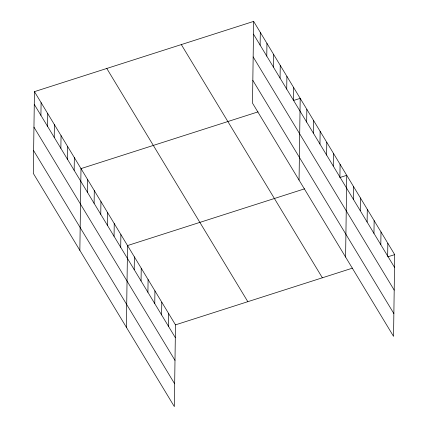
<?xml version="1.0" encoding="UTF-8"?>
<svg xmlns="http://www.w3.org/2000/svg" width="428" height="428" viewBox="0 0 428 428"><rect width="100%" height="100%" fill="white"/><g stroke="black" fill="none" stroke-linecap="round" stroke-linejoin="round"><path stroke-width="0.64" d="M34.454 91.646L33.309 173.383L174.346 406.6L175.491 324.863L34.454 91.646L253.654 21.4L394.691 254.617L393.546 336.355L252.509 103.137L253.654 21.4M40.922 115.373L41.099 102.64M47.572 126.367L47.749 113.634M54.222 137.361L54.399 124.628M60.867 148.356L61.049 135.623M67.517 159.35L67.694 146.617M74.167 170.344L74.344 157.611M79.854 250.348L80.994 168.605L258.052 111.868M87.467 192.338L87.644 179.6M94.112 203.332L94.294 190.594M100.762 214.326L100.938 201.588M107.412 225.321L107.588 212.582M114.062 236.315L114.239 223.577M120.707 247.309L120.889 234.571M126.394 327.308L127.539 245.565L304.592 188.828M134.21 269.629L134.387 256.896M141.058 280.955L141.235 268.222M147.911 292.287L148.088 279.548M154.759 303.613L154.936 290.88M161.607 314.938L161.789 302.205M168.461 326.27L168.637 313.531M260.122 45.127L260.304 32.394M266.772 56.122L266.949 43.389M273.422 67.116L273.599 54.383M280.072 78.11L280.249 65.377M286.717 89.104L286.899 76.371M293.367 100.099L293.544 87.366M299.054 180.102L300.194 98.36L293.276 100.58M306.667 122.092L306.844 109.354M313.317 133.087L313.494 120.348M319.962 144.081L320.144 131.343M326.612 155.075L326.789 142.337M333.262 166.069L333.439 153.331M339.912 177.064L340.089 164.325M345.594 257.062L346.739 175.32L339.816 177.54M353.41 199.384L353.587 186.651M360.258 210.71L360.44 197.977M367.112 222.041L367.288 209.303M373.96 233.367L374.136 220.634M380.813 244.693L380.99 231.96M387.661 256.024L387.838 243.286M175.491 324.863L352.544 268.121M387.768 256.832L394.691 254.617M253.478 34.133L394.514 267.35M253.157 56.908L394.193 290.12M252.83 80.368L393.867 313.585M181.317 44.582L322.354 277.793M106.786 68.464L247.823 301.681M34.272 104.379L175.309 337.596M33.956 127.153L174.993 360.365M33.63 150.613L174.667 383.83"/></g></svg>
